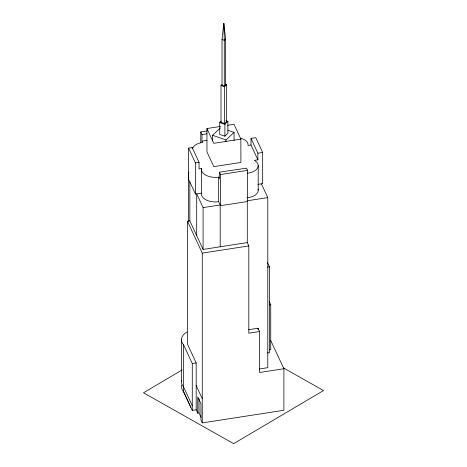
<?xml version="1.0" encoding="UTF-8"?>
<svg xmlns="http://www.w3.org/2000/svg" width="467" height="467" viewBox="0 0 467 467"><rect width="100%" height="100%" fill="white"/><g stroke="black" fill="none" stroke-linecap="round" stroke-linejoin="round"><path stroke-width="0.7" d="M267.322 262.215L269.453 266.809L269.453 352.673L267.439 352.982M223.693 26.893L223.81 23.35L225.59 38.983L225.59 84.79L224.283 86.097L222.029 85.344L222.029 39.532L223.81 23.35L224.283 40.285L224.283 86.097M225.59 38.983L224.283 40.285L222.029 39.532M225.433 84.235L226.618 84.632L226.618 121.513L224.563 123.574L220.996 122.383L220.996 85.502L222.029 84.474M224.563 123.574L224.563 86.693L226.618 84.632M225.946 120.673L227.884 121.321L227.884 133.2L224.896 136.177L219.735 134.455L219.735 122.582L221.224 121.087M224.896 136.177L224.896 124.304L227.884 121.321M212.59 141.11L212.59 135.278L220.371 127.917M225.975 141.454L225.975 139.995L234.055 132.354L227.896 130.357M182.171 369.911L143.474 392.776L233.646 443.65L323.526 390.546L283.522 367.973M227.598 125.302L234.008 124.298L240.89 139.119L240.89 162.452L213.804 166.637L206.951 151.874L206.951 128.548L220.482 126.423M200.769 142.82L200.769 131.951L207.179 130.958M200.769 131.951L201.977 134.554L206.963 133.784M201.977 134.554L201.977 141.151L206.963 140.38M240.89 139.119L213.804 143.311L206.951 128.548M218.679 201.709A14.063 8.12 0 0 1 201.388 193.128L195.445 194.044L188.592 179.287L188.592 148.121L192.194 147.566L199.041 162.329L199.041 168.92L201.388 168.558A14.063 8.12 0 0 0 218.679 177.139L219.437 178.768L219.437 172.171L246.594 168.149L247.609 170.338L247.609 201.499L220.529 205.69L218.679 201.709L218.679 177.139M247.16 173.199A13.129 7.577 0 0 0 257.568 168.056A13.129 7.577 0 0 0 254.375 160.362L257.895 159.819L251.012 144.992L251.012 138.395L255.788 137.66L262.664 152.487L262.664 183.648L257.895 184.383M251.012 144.992L248 145.459A11.827 6.83 0 0 0 240.616 138.261M188.592 148.121L195.445 162.884L199.041 162.329M251.012 138.395L257.895 153.223L262.664 152.487M219.437 172.171L220.529 174.53L247.609 170.338M196.7 235.672L196.7 193.852L203.087 207.611L220.19 204.966L220.19 246.786M259.43 368.971L267.795 367.675L267.795 197.605L247.276 200.775L247.609 201.499M197.757 413.184L196.175 409.781L196.175 362.917L187.489 344.197L187.489 221.276L189.847 220.909L203.087 249.436L247.276 242.595L248.818 245.916L248.818 333.199L259.576 331.535L259.576 372.508L283.901 368.743L283.901 410.277L202.269 422.904L200.962 420.09L200.962 403.721L197.757 396.816L197.757 413.184L199.012 412.991L201.049 417.387M187.489 221.276L202.269 253.12L248.818 245.916M267.439 267.118L269.453 266.809M269.471 304.951L270.743 304.753L270.743 349.579L269.471 349.771M248.713 329.655L258.041 328.213L259.576 331.535M186.917 332.019A19.147 11.05 0 0 0 183.589 344.804L192.27 363.519L196.175 362.917M181.681 384.971A19.147 11.05 0 0 0 183.589 391.673L192.27 410.388L196.257 409.822M220.996 85.502L224.563 86.693M219.735 122.582L224.896 124.304M212.59 135.278L225.975 139.995M270.702 340.496L283.901 368.743M190.828 407.277L183.537 391.679L183.589 344.804M261.409 183.84L267.795 197.605M201.977 141.151L202.585 142.458A12.86 7.425 0 0 0 192.83 148.057M269.214 301.454L270.743 304.753M196.175 385.532L202.269 398.655M192.27 405.619L183.589 386.904A19.147 11.05 0 0 1 181.681 380.202M258.204 165.563L258.204 190.127M258.041 328.213L258.041 329.649M257.895 153.223L257.895 159.819M247.276 201.499L247.276 242.595M234.055 132.354L234.055 140.374M220.529 174.53L220.529 205.69M203.087 207.611L203.087 249.436M202.269 253.12L202.269 422.904M201.388 168.558L201.388 193.128M199.012 398.754L199.012 412.991M195.445 162.884L195.445 194.044M192.27 363.519L192.27 410.388M192.194 147.566L192.194 148.885M189.847 181.972L189.847 220.909M188.394 174.646L188.394 221.3M181.47 339.48L181.47 381.58M188.82 177.162A19.626 11.331 0 0 1 188.942 172.142M258.064 189.164A13.129 7.577 0 0 1 247.16 197.763"/></g></svg>
